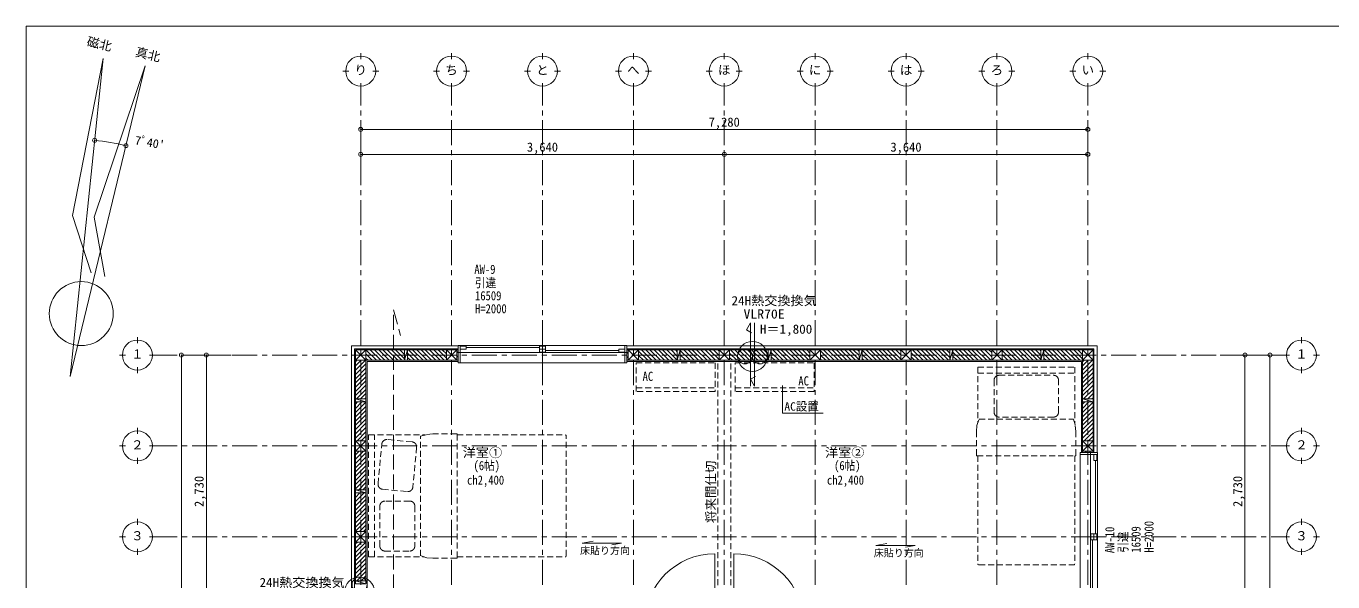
# Model space of a CAD drawing. Units: millimetres at full size, sheet at 1:50. Extents: x -16792 to 54909, y -26252 to 25759.
# Drawn here: x 13302 to 26384, y 1278 to 6842 of the extents above; entities that cross this region are included whole.
import ezdxf
from ezdxf.enums import TextEntityAlignment as Align

# ---------------------------------------------------------------- set-up
doc = ezdxf.new("R2010")
doc.units = ezdxf.units.MM
doc.header["$LTSCALE"] = 50
doc.header["$PDMODE"] = 32
doc.header["$PDSIZE"] = 40
for name, pattern in [('CHAIN1', [8, 5, -1, 1, -1]), ('DASHED1', [1.8, 1.2, -0.6]), ('DASHED3', [4, 3, -1])]:
    doc.linetypes.add(name, pattern=pattern)
for name, color, linetype, lineweight in [('3-1_通り芯・通り番号', 7, 'Continuous', 13), ('3-2_柱(黄)', 4, 'Continuous', 5), ('3-3_仕上線(黄)', 3, 'Continuous', 20), ('3-4_下地・間柱(水色)', 4, 'Continuous', 5), ('3-5_サッシ・室内建具', 7, 'Continuous', 13), ('3-6_住宅設備・造作', 4, 'Continuous', 5), ('3-7_家具点線', 4, 'DASHED1', 5), ('3-8_ハッチング', 1, 'Continuous', 9), ('3-9_建築設備', 5, 'Continuous', 13), ('3-A_文字', 7, 'Continuous', 13), ('3-F_寸法・方位', 7, 'Continuous', 13), ('F-F_図面枠（共通）', 7, 'Continuous', 13)]:
    doc.layers.add(name, color=color, linetype=linetype, lineweight=lineweight)
doc.styles.add('ＭＳ ゴシック', font='')
doc.styles.get('ＭＳ ゴシック').set_extended_font_data('MS Gothic')

msp = doc.modelspace()

# ---------------------------------------------------------------- linework, layer by layer
at = {"layer": '3-1_通り芯・通り番号'}
for p, q in [((16651.21, 6572.32), (16651.21, 6512.32)), ((17561.21, 6572.32), (17561.21, 6512.32)), ((18471.21, 6572.32), (18471.21, 6512.32)), ((19381.21, 6572.32), (19381.21, 6512.32)), ((20291.21, 6572.32), (20291.21, 6512.32)), ((21201.21, 6572.32), (21201.21, 6512.32)), ((22111.21, 6572.32), (22111.21, 6512.32)), ((23021.21, 6572.32), (23021.21, 6512.32)), ((23931.21, 6572.32), (23931.21, 6512.32)), ((16471.21, 6392.32), (16531.21, 6392.32)), ((16771.21, 6392.32), (16831.21, 6392.32)), ((17381.21, 6392.32), (17441.21, 6392.32)), ((17681.21, 6392.32), (17741.21, 6392.32)), ((18291.21, 6392.32), (18351.21, 6392.32)), ((18591.21, 6392.32), (18651.21, 6392.32)), ((19201.21, 6392.32), (19261.21, 6392.32)), ((19501.21, 6392.32), (19561.21, 6392.32)), ((20111.21, 6392.32), (20171.21, 6392.32)), ((20411.21, 6392.32), (20471.21, 6392.32)), ((21021.21, 6392.32), (21081.21, 6392.32)), ((21321.21, 6392.32), (21381.21, 6392.32)), ((21931.21, 6392.32), (21991.21, 6392.32)), ((22231.21, 6392.32), (22291.21, 6392.32)), ((22841.21, 6392.32), (22901.21, 6392.32)), ((23141.21, 6392.32), (23201.21, 6392.32)), ((23751.21, 6392.32), (23811.21, 6392.32)), ((24051.21, 6392.32), (24111.21, 6392.32)), ((16651.21, 6272.32), (16651.21, 6212.32)), ((17561.21, 6272.32), (17561.21, 6212.32)), ((18471.21, 6272.32), (18471.21, 6212.32)), ((19381.21, 6272.32), (19381.21, 6212.32)), ((20291.21, 6272.32), (20291.21, 6212.32)), ((21201.21, 6272.32), (21201.21, 6212.32)), ((22111.21, 6272.32), (22111.21, 6212.32)), ((23021.21, 6272.32), (23021.21, 6212.32)), ((23931.21, 6272.32), (23931.21, 6212.32)), ((14415.29, 3668.8), (14415.29, 3728.8)), ((26069.79, 3728.8), (26069.79, 3668.8)), ((14235.29, 3548.8), (14295.29, 3548.8)), ((14535.29, 3548.8), (14595.29, 3548.8)), ((25949.79, 3548.8), (25889.79, 3548.8)), ((26249.79, 3548.8), (26189.79, 3548.8)), ((14415.29, 3368.8), (14415.29, 3428.8)), ((26069.79, 3428.8), (26069.79, 3368.8)), ((14415.29, 2758.8), (14415.29, 2818.8)), ((26069.79, 2818.8), (26069.79, 2758.8)), ((14235.29, 2638.8), (14295.29, 2638.8)), ((14535.29, 2638.8), (14595.29, 2638.8)), ((25949.79, 2638.8), (25889.79, 2638.8)), ((26249.79, 2638.8), (26189.79, 2638.8)), ((14415.29, 2458.8), (14415.29, 2518.8)), ((26069.79, 2518.8), (26069.79, 2458.8)), ((14415.29, 1848.8), (14415.29, 1908.8)), ((26069.79, 1908.8), (26069.79, 1848.8)), ((14235.29, 1728.8), (14295.29, 1728.8)), ((14535.29, 1728.8), (14595.29, 1728.8)), ((25949.79, 1728.8), (25889.79, 1728.8)), ((26249.79, 1728.8), (26189.79, 1728.8)), ((14415.29, 1548.8), (14415.29, 1608.8)), ((26069.79, 1608.8), (26069.79, 1548.8))]:
    msp.add_line(p, q, dxfattribs=at)
at = {"layer": '3-1_通り芯・通り番号', "color": 1, "linetype": 'CHAIN1', "lineweight": 9}
for p, q in [((16651.21, -5551.2), (16651.21, 6242.32)), ((17561.21, -5551.2), (17561.21, 6242.32)), ((18471.21, -5551.2), (18471.21, 6242.32)), ((19381.21, -5551.2), (19381.21, 6242.32)), ((20291.21, -5551.2), (20291.21, 6242.32)), ((21201.21, -5551.2), (21201.21, 6242.32)), ((22111.21, -5551.2), (22111.21, 6242.32)), ((23021.21, -5551.2), (23021.21, 6242.32)), ((23931.21, -5551.2), (23931.21, 6242.32)), ((14565.29, 3548.8), (25889.79, 3548.8)), ((14565.29, 2638.8), (25889.79, 2638.8)), ((14565.29, 1728.8), (25889.79, 1728.8))]:
    msp.add_line(p, q, dxfattribs=at)
at = {"layer": '3-1_通り芯・通り番号'}
for centre in [(16651.21, 6392.32), (17561.21, 6392.32), (18471.21, 6392.32), (19381.21, 6392.32), (20291.21, 6392.32), (21201.21, 6392.32), (22111.21, 6392.32), (23021.21, 6392.32), (23931.21, 6392.32), (14415.29, 3548.8), (26069.79, 3548.8), (14415.29, 2638.8), (26069.79, 2638.8), (14415.29, 1728.8), (26069.79, 1728.8)]:
    msp.add_circle(centre, 150, dxfattribs=at)
at = {"layer": '3-2_柱(黄)'}
for p, q in [((16598.71, 3601.3), (16703.71, 3496.3)), ((16703.71, 3601.3), (16598.71, 3496.3)), ((17508.71, 3601.3), (17613.71, 3496.3)), ((17613.71, 3601.3), (17508.71, 3496.3)), ((19328.71, 3601.3), (19433.71, 3496.3)), ((19433.71, 3601.3), (19328.71, 3496.3)), ((20238.71, 3601.3), (20343.71, 3496.3)), ((20343.71, 3601.3), (20238.71, 3496.3)), ((21148.71, 3601.3), (21253.71, 3496.3)), ((21253.71, 3601.3), (21148.71, 3496.3)), ((22058.71, 3601.3), (22163.71, 3496.3)), ((22163.71, 3601.3), (22058.71, 3496.3)), ((22968.71, 3601.3), (23073.71, 3496.3)), ((23073.71, 3601.3), (22968.71, 3496.3)), ((23878.71, 3601.3), (23983.71, 3496.3)), ((23983.71, 3601.3), (23878.71, 3496.3)), ((16598.71, 2586.3), (16703.71, 2691.3)), ((16598.71, 2691.3), (16703.71, 2586.3)), ((23983.71, 2691.3), (23878.71, 2586.3)), ((23983.71, 2586.3), (23878.71, 2691.3)), ((16598.71, 1676.3), (16703.71, 1781.3)), ((16598.71, 1781.3), (16703.71, 1676.3))]:
    msp.add_line(p, q, dxfattribs=at)
at = {"layer": '3-2_柱(黄)', "color": 3, "lineweight": 20}
for points in [[(16598.71, 3601.3), (16598.71, 3496.3), (16703.71, 3496.3), (16703.71, 3601.3)], [(17508.71, 3601.3), (17508.71, 3496.3), (17613.71, 3496.3), (17613.71, 3601.3)], [(19328.71, 3601.3), (19328.71, 3496.3), (19433.71, 3496.3), (19433.71, 3601.3)], [(20238.71, 3601.3), (20238.71, 3496.3), (20343.71, 3496.3), (20343.71, 3601.3)], [(21148.71, 3601.3), (21148.71, 3496.3), (21253.71, 3496.3), (21253.71, 3601.3)], [(22058.71, 3601.3), (22058.71, 3496.3), (22163.71, 3496.3), (22163.71, 3601.3)], [(22968.71, 3601.3), (22968.71, 3496.3), (23073.71, 3496.3), (23073.71, 3601.3)], [(23878.71, 3601.3), (23878.71, 3496.3), (23983.71, 3496.3), (23983.71, 3601.3)], [(16598.71, 2586.3), (16703.71, 2586.3), (16703.71, 2691.3), (16598.71, 2691.3)], [(23983.71, 2691.3), (23878.71, 2691.3), (23878.71, 2586.3), (23983.71, 2586.3)], [(16598.71, 1676.3), (16703.71, 1676.3), (16703.71, 1781.3), (16598.71, 1781.3)]]:
    msp.add_lwpolyline(points, close=True, dxfattribs=at)
at = {"layer": '3-3_仕上線(黄)'}
for p, q in [((16558.71, 3641.3), (17561.21, 3641.3)), ((16558.71, 2638.8), (16558.71, 3641.3)), ((17561.21, 3641.3), (17626.21, 3641.3)), ((22111.21, 3641.3), (23021.21, 3641.3)), ((23021.21, 3641.3), (24023.71, 3641.3)), ((24023.71, 3641.3), (24023.71, 2638.8)), ((16716.21, 3483.8), (17561.21, 3483.8)), ((16716.21, 2638.8), (16716.21, 3483.8)), ((17561.21, 3483.8), (17626.21, 3483.8)), ((19316.21, 3483.8), (19381.21, 3483.8)), ((19381.21, 3483.8), (22111.21, 3483.8)), ((22111.21, 3483.8), (23021.21, 3483.8)), ((23021.21, 3483.8), (23866.21, 3483.8)), ((23866.21, 3483.8), (23866.21, 2638.8)), ((16558.71, 1728.8), (16558.71, 2638.8)), ((16716.21, 1728.8), (16716.21, 2638.8)), ((23866.21, 2638.8), (23866.21, 2573.8)), ((24023.71, 2638.8), (24023.71, 2573.8)), ((16558.71, 818.8), (16558.71, 1728.8)), ((16716.21, 883.8), (16716.21, 1728.8))]:
    msp.add_line(p, q, dxfattribs=at)
at = {"layer": '3-3_仕上線(黄)', "linetype": 'DASHED1'}
for p, q in [((20226.21, 883.8), (20226.21, 3483.8)), ((20356.21, 883.8), (20356.21, 3483.8))]:
    msp.add_line(p, q, dxfattribs=at)
at = {"layer": '3-3_仕上線(黄)'}
for points in [[(19316.21, 3641.3), (19381.21, 3641.3), (20291.21, 3641.3)], [(20291.21, 3641.3), (21201.21, 3641.3), (22111.21, 3641.3)]]:
    msp.add_lwpolyline(points, dxfattribs=at)
at = {"layer": '3-4_下地・間柱(水色)'}
for p, q in [((16589.71, 3610.3), (17561.21, 3610.3)), ((16589.71, 2638.8), (16589.71, 3610.3)), ((16703.71, 3601.3), (17091.21, 3601.3)), ((17091.21, 3496.3), (17121.21, 3601.3)), ((17121.21, 3601.3), (17508.71, 3601.3)), ((17561.21, 3610.3), (17626.21, 3610.3)), ((17613.71, 3601.3), (17626.21, 3601.3)), ((19316.21, 3610.3), (19381.21, 3610.3)), ((19316.21, 3601.3), (19328.71, 3601.3)), ((19381.21, 3610.3), (20291.21, 3610.3)), ((19433.71, 3601.3), (19821.21, 3601.3)), ((19821.21, 3496.3), (19851.21, 3601.3)), ((19851.21, 3601.3), (20238.71, 3601.3)), ((20291.21, 3610.3), (21201.21, 3610.3)), ((20343.71, 3601.3), (20731.21, 3601.3)), ((20731.21, 3496.3), (20761.21, 3601.3)), ((20761.21, 3601.3), (21148.71, 3601.3)), ((21201.21, 3610.3), (22111.21, 3610.3)), ((21253.71, 3601.3), (21641.21, 3601.3)), ((21641.21, 3496.3), (21671.21, 3601.3)), ((21671.21, 3601.3), (22058.71, 3601.3)), ((22111.21, 3610.3), (23021.21, 3610.3)), ((22163.71, 3601.3), (22551.21, 3601.3)), ((22551.21, 3496.3), (22581.21, 3601.3)), ((22581.21, 3601.3), (22968.71, 3601.3)), ((23021.21, 3610.3), (23992.71, 3610.3)), ((23073.71, 3601.3), (23461.21, 3601.3)), ((23461.21, 3496.3), (23491.21, 3601.3)), ((23491.21, 3601.3), (23878.71, 3601.3)), ((23992.71, 3610.3), (23992.71, 2638.8)), ((16598.71, 3496.3), (16598.71, 3108.8)), ((16703.71, 3496.3), (17091.21, 3496.3)), ((16703.71, 3496.3), (16703.71, 3108.8)), ((17121.21, 3496.3), (17508.71, 3496.3)), ((17613.71, 3496.3), (17626.21, 3496.3)), ((19316.21, 3496.3), (19328.71, 3496.3)), ((19433.71, 3496.3), (19821.21, 3496.3)), ((19851.21, 3496.3), (20238.71, 3496.3)), ((20343.71, 3496.3), (20731.21, 3496.3)), ((20761.21, 3496.3), (21148.71, 3496.3)), ((21253.71, 3496.3), (21641.21, 3496.3)), ((21671.21, 3496.3), (22058.71, 3496.3)), ((22163.71, 3496.3), (22551.21, 3496.3)), ((22581.21, 3496.3), (22968.71, 3496.3)), ((23073.71, 3496.3), (23461.21, 3496.3)), ((23491.21, 3496.3), (23878.71, 3496.3)), ((23878.71, 3496.3), (23878.71, 3108.8)), ((23983.71, 3496.3), (23983.71, 3108.8)), ((16703.71, 3078.8), (16598.71, 3108.8)), ((16598.71, 3078.8), (16598.71, 2691.3)), ((16703.71, 3078.8), (16703.71, 2691.3)), ((23878.71, 3108.8), (23983.71, 3078.8)), ((23878.71, 3078.8), (23878.71, 2691.3)), ((23983.71, 3078.8), (23983.71, 2691.3)), ((16589.71, 1728.8), (16589.71, 2638.8)), ((23992.71, 2638.8), (23992.71, 2573.8)), ((16598.71, 2586.3), (16598.71, 2198.8)), ((16703.71, 2586.3), (16703.71, 2198.8)), ((23878.71, 2586.3), (23878.71, 2573.8)), ((23983.71, 2586.3), (23983.71, 2573.8)), ((16703.71, 2168.8), (16598.71, 2198.8)), ((16598.71, 2168.8), (16598.71, 1781.3)), ((16703.71, 2168.8), (16703.71, 1781.3)), ((16589.71, 818.8), (16589.71, 1728.8)), ((16598.71, 1676.3), (16598.71, 1288.8)), ((16703.71, 1676.3), (16703.71, 1288.8)), ((16703.71, 1258.8), (16598.71, 1288.8))]:
    msp.add_line(p, q, dxfattribs=at)
for points in [[(17091.21, 3601.3), (17091.21, 3496.3), (17121.21, 3496.3), (17121.21, 3601.3)], [(19821.21, 3601.3), (19821.21, 3496.3), (19851.21, 3496.3), (19851.21, 3601.3)], [(20731.21, 3601.3), (20731.21, 3496.3), (20761.21, 3496.3), (20761.21, 3601.3)], [(21641.21, 3601.3), (21641.21, 3496.3), (21671.21, 3496.3), (21671.21, 3601.3)], [(22551.21, 3601.3), (22551.21, 3496.3), (22581.21, 3496.3), (22581.21, 3601.3)], [(23461.21, 3601.3), (23461.21, 3496.3), (23491.21, 3496.3), (23491.21, 3601.3)], [(16598.71, 3078.8), (16703.71, 3078.8), (16703.71, 3108.8), (16598.71, 3108.8)], [(23983.71, 3108.8), (23878.71, 3108.8), (23878.71, 3078.8), (23983.71, 3078.8)], [(16598.71, 2168.8), (16703.71, 2168.8), (16703.71, 2198.8), (16598.71, 2198.8)], [(16598.71, 1258.8), (16703.71, 1258.8), (16703.71, 1288.8), (16598.71, 1288.8)]]:
    msp.add_lwpolyline(points, close=True, dxfattribs=at)
at = {"layer": '3-5_サッシ・室内建具'}
for p, q in [((18471.21, 3719.3), (18471.21, 3499.3)), ((17646.21, 3644.3), (17626.21, 3644.3)), ((17626.21, 3641.3), (17626.21, 3632.3)), ((17646.21, 3574.3), (17626.21, 3574.3)), ((17646.21, 3644.3), (19296.21, 3644.3)), ((17646.21, 3471.8), (17646.21, 3644.3)), ((17646.21, 3609.3), (17706.21, 3609.3)), ((17646.21, 3574.3), (17646.21, 3483.8)), ((17646.21, 3574.3), (19296.21, 3574.3)), ((17706.21, 3624.3), (18441.21, 3624.3)), ((18501.21, 3639.3), (18441.21, 3639.3)), ((18441.21, 3639.3), (18441.21, 3579.3)), ((18441.21, 3609.3), (18501.21, 3609.3)), ((18441.21, 3579.3), (18501.21, 3579.3)), ((18501.21, 3579.3), (18501.21, 3639.3)), ((18501.21, 3594.3), (19236.21, 3594.3)), ((19296.21, 3609.3), (19236.21, 3609.3)), ((19236.21, 3609.3), (19236.21, 3579.3)), ((19236.21, 3579.3), (19296.21, 3579.3)), ((19296.21, 3644.3), (19296.21, 3471.8)), ((19296.21, 3644.3), (19316.21, 3644.3)), ((19316.21, 3574.3), (19296.21, 3574.3)), ((19296.21, 3574.3), (19296.21, 3483.8)), ((19316.21, 3574.3), (19296.21, 3574.3)), ((19316.21, 3471.8), (19316.21, 3644.3)), ((19316.21, 3641.3), (19316.21, 3574.3)), ((19316.21, 3641.3), (19316.21, 3632.3)), ((17626.21, 3471.8), (19316.21, 3471.8)), ((19296.21, 3471.8), (19316.21, 3471.8)), ((23854.21, 2573.8), (23854.21, 883.8)), ((23854.21, 2553.8), (24026.71, 2553.8)), ((23956.71, 2553.8), (23866.21, 2553.8)), ((23956.71, 2553.8), (23956.71, 2573.8)), ((23956.71, 2553.8), (23956.71, 903.8)), ((23991.71, 2553.8), (23991.71, 2493.8)), ((24006.71, 2493.8), (24006.71, 1758.8)), ((24023.71, 2573.8), (24014.71, 2573.8)), ((24026.71, 2553.8), (24026.71, 2573.8)), ((24026.71, 2553.8), (24026.71, 903.8)), ((24101.71, 1728.8), (23881.71, 1728.8)), ((24021.71, 1758.8), (23961.71, 1758.8)), ((23961.71, 1758.8), (23961.71, 1698.8)), ((23991.71, 1758.8), (23991.71, 1698.8)), ((24021.71, 1698.8), (24021.71, 1758.8)), ((23961.71, 1698.8), (24021.71, 1698.8)), ((23976.71, 1698.8), (23976.71, 963.8)), ((20196.21, 859.3), (20196.21, 1559.3)), ((20386.21, 859.3), (20386.21, 1559.3))]:
    msp.add_line(p, q, dxfattribs=at)
for points in [[(17626.21, 3644.3), (17626.21, 3471.8), (17646.21, 3471.8)], [(17626.21, 3641.3), (17626.21, 3574.3), (17646.21, 3574.3)], [(17706.21, 3609.3), (17706.21, 3639.3), (17646.21, 3639.3)], [(24026.71, 2573.8), (23854.21, 2573.8), (23854.21, 2553.8)], [(24023.71, 2573.8), (23956.71, 2573.8), (23956.71, 2553.8)], [(23991.71, 2493.8), (24021.71, 2493.8), (24021.71, 2553.8)]]:
    msp.add_lwpolyline(points, dxfattribs=at)
for centre, start, end in [((20196.21, 859.3), 90, 180), ((20386.21, 859.3), 0, 90)]:
    msp.add_arc(centre, 700, start, end, dxfattribs=at)
at = {"layer": '3-6_住宅設備・造作', "linetype": 'DASHED1'}
for p, q in [((19409.28, 3219.3), (20199.28, 3219.3)), ((20401.8, 3219.3), (21191.8, 3219.3))]:
    msp.add_line(p, q, dxfattribs=at)
for points in [[(19409.28, 3471.3), (20199.28, 3471.3), (20199.28, 3184.3), (19409.28, 3184.3)], [(20401.8, 3471.3), (21191.8, 3471.3), (21191.8, 3184.3), (20401.8, 3184.3)]]:
    msp.add_lwpolyline(points, close=True, dxfattribs=at)
at = {"layer": '3-6_住宅設備・造作'}
msp.add_lwpolyline([(20874.22, 3243.55), (20874.22, 2966.55), (21282.59, 2966.55)], dxfattribs=at)
at = {"layer": '3-7_家具点線'}
for p, q in [((22830.29, 3428.38), (23800.42, 3428.38)), ((22830.29, 3428.38), (22830.29, 2870.97)), ((23800.42, 3428.38), (23800.42, 2859.69)), ((22830.29, 3368.07), (23800.42, 3368.07)), ((22992.62, 3296.09), (22992.62, 2977.72)), ((23042.62, 3346.09), (23588.09, 3346.09)), ((23638.09, 2977.72), (23638.09, 3296.09)), ((22821.5, 2843.08), (22841.81, 2907.53)), ((22841.81, 2907.53), (23788.1, 2907.53)), ((23588.09, 2927.72), (23042.62, 2927.72)), ((23417.4, 2909.13), (23417.4, 2909.14)), ((16728.71, 1528.55), (16728.71, 2748.67)), ((16728.71, 2748.67), (17297.4, 2748.67)), ((16789.02, 1528.55), (16789.02, 2748.67)), ((17611.19, 2759.9), (17373.45, 2759.9)), ((17617.71, 2752.62), (17616.93, 2756.02)), ((17617.71, 1522.49), (17617.71, 2752.62)), ((17617.71, 2748.67), (18697.38, 2748.67)), ((18703.67, 2747.39), (18697.38, 2748.67)), ((18707.45, 2743.56), (18703.67, 2747.39)), ((22816.94, 2783.64), (22821.5, 2843.08)), ((22816.94, 2545.9), (22816.94, 2783.64)), ((23811.65, 2545.9), (23811.65, 2783.64)), ((16824.99, 2259.53), (16862.8, 2657.74)), ((17166.19, 2679.16), (16917.3, 2702.79)), ((17211.23, 2624.65), (17173.42, 2226.44)), ((17249.56, 1540.06), (17249.56, 2736.36)), ((18708.71, 2737.16), (18707.45, 2743.56)), ((18708.71, 1540.06), (18708.71, 2737.16)), ((22817.99, 2542.59), (22816.94, 2545.9)), ((22817.99, 2542.59), (22820.83, 2540.16)), ((22824.23, 2539.38), (22820.83, 2540.16)), ((22824.23, 2539.38), (23804.37, 2539.38)), ((22830.29, 2539.38), (22830.29, 1459.71)), ((23800.42, 2539.38), (23800.42, 1459.71)), ((23804.37, 2539.38), (23807.76, 2540.16)), ((17247.96, 2365.65), (17247.95, 2365.65)), ((16870.04, 2205.03), (17118.92, 2181.39)), ((16843.11, 1636.48), (16843.11, 2036.48)), ((17143.11, 2086.48), (16893.11, 2086.48)), ((17193.11, 2036.48), (17193.11, 1636.48)), ((16893.11, 1586.48), (17143.11, 1586.48)), ((16728.71, 1528.55), (17286.12, 1528.55)), ((17314.02, 1519.76), (17249.56, 1540.06)), ((17373.45, 1515.2), (17314.02, 1519.76)), ((17611.19, 1515.2), (17373.45, 1515.2)), ((17614.51, 1516.24), (17611.19, 1515.2)), ((17614.51, 1516.24), (17616.93, 1519.09)), ((17617.71, 1522.49), (17616.93, 1519.09)), ((17617.71, 1528.55), (18697.38, 1528.55)), ((18697.38, 1528.55), (18703.67, 1529.83)), ((22830.29, 1459.71), (22831.57, 1453.42)), ((22841.8, 1448.38), (23788.91, 1448.38)), ((23788.91, 1448.38), (23795.31, 1449.64)), ((23795.31, 1449.64), (23799.14, 1453.42)), ((23799.14, 1453.42), (23800.42, 1459.71))]:
    msp.add_line(p, q, dxfattribs=at)
for points in [[(22997.75, 3318.15), (22997.14, 3316.86), (22996.56, 3315.56), (22996.03, 3314.23), (22995.53, 3312.89), (22995.07, 3311.54), (22994.64, 3310.18), (22994.26, 3308.8), (22993.92, 3307.42), (22993.62, 3306.02), (22993.35, 3304.62), (22993.13, 3303.21), (22992.95, 3301.79), (22992.8, 3300.37), (22992.7, 3298.95), (22992.64, 3297.52), (22992.62, 3296.09)], [(23042.62, 3346.09), (23041.19, 3346.07), (23039.76, 3346.01), (23038.34, 3345.91), (23036.92, 3345.77), (23035.5, 3345.58), (23034.09, 3345.36), (23032.69, 3345.1), (23031.29, 3344.79), (23029.91, 3344.45), (23028.53, 3344.07), (23027.17, 3343.64), (23025.82, 3343.18), (23024.48, 3342.69), (23023.16, 3342.15), (23021.85, 3341.57), (23020.56, 3340.96), (23019.29, 3340.31), (23018.03, 3339.63), (23016.8, 3338.91), (23015.59, 3338.15), (23014.4, 3337.37), (23013.23, 3336.54), (23012.09, 3335.69), (23010.97, 3334.8), (23009.88, 3333.88), (23008.81, 3332.93), (23007.77, 3331.95), (23006.76, 3330.94), (23005.78, 3329.9), (23004.83, 3328.84), (23003.91, 3327.74), (23003.02, 3326.62), (23002.17, 3325.48), (23001.35, 3324.31), (23000.56, 3323.12), (22999.8, 3321.91), (22999.08, 3320.68), (22998.4, 3319.43), (22997.75, 3318.15)], [(23610.15, 3340.96), (23608.86, 3341.57), (23607.56, 3342.15), (23606.23, 3342.69), (23604.89, 3343.18), (23603.54, 3343.64), (23602.18, 3344.07), (23600.8, 3344.45), (23599.42, 3344.79), (23598.02, 3345.1), (23596.62, 3345.36), (23595.21, 3345.58), (23593.79, 3345.77), (23592.37, 3345.91), (23590.95, 3346.01), (23589.52, 3346.07), (23588.09, 3346.09)], [(23638.09, 3296.09), (23638.07, 3297.52), (23638.01, 3298.95), (23637.91, 3300.37), (23637.77, 3301.79), (23637.58, 3303.21), (23637.36, 3304.62), (23637.1, 3306.02), (23636.79, 3307.42), (23636.45, 3308.8), (23636.07, 3310.18), (23635.65, 3311.54), (23635.18, 3312.89), (23634.69, 3314.23), (23634.15, 3315.56), (23633.57, 3316.86), (23632.96, 3318.15), (23632.31, 3319.43), (23631.63, 3320.68), (23630.91, 3321.91), (23630.15, 3323.12), (23629.37, 3324.31), (23628.54, 3325.48), (23627.69, 3326.62), (23626.8, 3327.74), (23625.88, 3328.84), (23624.93, 3329.9), (23623.95, 3330.94), (23622.94, 3331.95), (23621.9, 3332.93), (23620.84, 3333.88), (23619.74, 3334.8), (23618.62, 3335.69), (23617.48, 3336.54), (23616.31, 3337.37), (23615.12, 3338.15), (23613.91, 3338.91), (23612.68, 3339.63), (23611.43, 3340.31), (23610.15, 3340.96)], [(22992.62, 2977.72), (22992.64, 2976.29), (22992.7, 2974.86), (22992.8, 2973.44), (22992.95, 2972.02), (22993.13, 2970.6), (22993.35, 2969.19), (22993.62, 2967.79), (22993.92, 2966.39), (22994.26, 2965.01), (22994.64, 2963.63), (22995.07, 2962.27), (22995.53, 2960.92), (22996.03, 2959.58), (22996.56, 2958.26), (22997.14, 2956.95), (22997.75, 2955.66), (22998.4, 2954.39), (22999.08, 2953.13), (22999.8, 2951.9), (23000.56, 2950.69), (23001.35, 2949.5), (23002.17, 2948.33), (23003.02, 2947.19), (23003.91, 2946.07), (23004.83, 2944.98), (23005.78, 2943.91), (23006.76, 2942.87), (23007.77, 2941.86), (23008.81, 2940.88), (23009.88, 2939.93), (23010.97, 2939.01), (23012.09, 2938.12), (23013.23, 2937.27), (23014.4, 2936.45), (23015.59, 2935.66), (23016.8, 2934.9), (23018.03, 2934.18), (23019.29, 2933.5), (23020.56, 2932.85)], [(23020.56, 2932.85), (23021.85, 2932.24), (23023.16, 2931.66), (23024.48, 2931.13), (23025.82, 2930.63), (23027.17, 2930.17), (23028.53, 2929.74), (23029.91, 2929.36), (23031.29, 2929.02), (23032.69, 2928.72), (23034.09, 2928.45), (23035.5, 2928.23), (23036.92, 2928.05), (23038.34, 2927.9), (23039.76, 2927.8), (23041.19, 2927.74), (23042.62, 2927.72)], [(23588.09, 2927.72), (23589.52, 2927.74), (23590.95, 2927.8), (23592.37, 2927.9), (23593.79, 2928.05), (23595.21, 2928.23), (23596.62, 2928.45), (23598.02, 2928.72), (23599.42, 2929.02), (23600.8, 2929.36), (23602.18, 2929.74), (23603.54, 2930.17), (23604.89, 2930.63), (23606.23, 2931.13), (23607.56, 2931.66), (23608.86, 2932.24), (23610.15, 2932.85), (23611.43, 2933.5), (23612.68, 2934.18), (23613.91, 2934.9), (23615.12, 2935.66), (23616.31, 2936.45), (23617.48, 2937.27), (23618.62, 2938.12), (23619.74, 2939.01), (23620.84, 2939.93), (23621.9, 2940.88), (23622.94, 2941.86), (23623.95, 2942.87), (23624.93, 2943.91), (23625.88, 2944.98), (23626.8, 2946.07), (23627.69, 2947.19), (23628.54, 2948.33), (23629.37, 2949.5), (23630.15, 2950.69), (23630.91, 2951.9), (23631.63, 2953.13), (23632.31, 2954.39), (23632.96, 2955.66)], [(23632.96, 2955.66), (23633.57, 2956.95), (23634.15, 2958.26), (23634.69, 2959.58), (23635.18, 2960.92), (23635.65, 2962.27), (23636.07, 2963.63), (23636.45, 2965.01), (23636.79, 2966.39), (23637.1, 2967.79), (23637.36, 2969.19), (23637.58, 2970.6), (23637.77, 2972.02), (23637.91, 2973.44), (23638.01, 2974.86), (23638.07, 2976.29), (23638.09, 2977.72)], [(23788.1, 2907.53), (23804.7, 2843.08), (23811.65, 2783.64)], [(17249.56, 2736.36), (17314.02, 2752.95), (17373.45, 2759.9)], [(17611.19, 2759.9), (17614.51, 2758.86), (17616.93, 2756.02)], [(16870, 2679.22), (16869.26, 2677.99), (16868.57, 2676.74), (16867.91, 2675.48), (16867.29, 2674.19), (16866.7, 2672.89), (16866.15, 2671.57), (16865.64, 2670.24), (16865.17, 2668.89), (16864.73, 2667.53), (16864.34, 2666.16), (16863.98, 2664.78), (16863.67, 2663.38), (16863.39, 2661.98), (16863.15, 2660.57), (16862.96, 2659.16), (16862.8, 2657.74)], [(16917.31, 2702.79), (16915.88, 2702.9), (16914.46, 2702.98), (16913.03, 2703.01), (16911.6, 2703), (16910.17, 2702.96), (16908.75, 2702.87), (16907.33, 2702.74), (16905.91, 2702.57), (16904.5, 2702.36), (16903.09, 2702.1), (16901.69, 2701.81), (16900.3, 2701.48), (16898.92, 2701.11), (16897.56, 2700.7), (16896.2, 2700.25), (16894.86, 2699.77), (16893.53, 2699.24), (16892.22, 2698.68), (16890.92, 2698.08), (16889.64, 2697.44), (16888.38, 2696.77), (16887.14, 2696.06), (16885.93, 2695.32), (16884.73, 2694.54), (16883.55, 2693.73), (16882.4, 2692.88), (16881.28, 2692), (16880.18, 2691.09), (16879.1, 2690.15), (16878.06, 2689.18), (16877.04, 2688.18), (16876.05, 2687.15), (16875.09, 2686.09), (16874.16, 2685.01), (16873.26, 2683.9), (16872.39, 2682.77), (16871.56, 2681.61), (16870.76, 2680.42), (16870, 2679.22)], [(17187.66, 2671.96), (17186.44, 2672.69), (17185.19, 2673.39), (17183.92, 2674.05), (17182.64, 2674.67), (17181.34, 2675.26), (17180.02, 2675.81), (17178.68, 2676.32), (17177.34, 2676.79), (17175.98, 2677.23), (17174.6, 2677.62), (17173.22, 2677.98), (17171.83, 2678.29), (17170.43, 2678.57), (17169.02, 2678.8), (17167.6, 2679), (17166.19, 2679.16)], [(17211.23, 2624.65), (17211.35, 2626.08), (17211.42, 2627.5), (17211.46, 2628.93), (17211.45, 2630.36), (17211.4, 2631.79), (17211.31, 2633.21), (17211.18, 2634.63), (17211.01, 2636.05), (17210.8, 2637.46), (17210.55, 2638.87), (17210.26, 2640.27), (17209.93, 2641.66), (17209.56, 2643.03), (17209.15, 2644.4), (17208.7, 2645.76), (17208.21, 2647.1), (17207.69, 2648.43), (17207.13, 2649.74), (17206.53, 2651.04), (17205.89, 2652.31), (17205.22, 2653.57), (17204.51, 2654.81), (17203.76, 2656.03), (17202.98, 2657.23), (17202.17, 2658.4), (17201.33, 2659.55), (17200.45, 2660.68), (17199.54, 2661.78), (17198.6, 2662.86), (17197.63, 2663.9), (17196.63, 2664.92), (17195.6, 2665.91), (17194.54, 2666.87), (17193.46, 2667.8), (17192.35, 2668.7), (17191.21, 2669.56), (17190.05, 2670.4), (17188.87, 2671.2), (17187.66, 2671.96)], [(23811.65, 2545.9), (23810.6, 2542.59), (23807.76, 2540.16)], [(16824.99, 2259.53), (16824.87, 2258.11), (16824.8, 2256.68), (16824.77, 2255.25), (16824.77, 2253.83), (16824.82, 2252.4), (16824.91, 2250.97), (16825.04, 2249.55), (16825.21, 2248.13), (16825.42, 2246.72), (16825.67, 2245.32), (16825.96, 2243.92), (16826.3, 2242.53), (16826.67, 2241.15), (16827.08, 2239.78), (16827.52, 2238.43), (16828.01, 2237.08), (16828.54, 2235.76), (16829.1, 2234.44), (16829.7, 2233.15), (16830.34, 2231.87), (16831.01, 2230.61), (16831.72, 2229.37), (16832.46, 2228.15), (16833.24, 2226.95), (16834.05, 2225.78), (16834.9, 2224.63), (16835.77, 2223.5), (16836.68, 2222.4), (16837.63, 2221.33), (16838.6, 2220.28), (16839.6, 2219.26), (16840.63, 2218.27), (16841.68, 2217.31), (16842.77, 2216.38), (16843.88, 2215.49), (16845.01, 2214.62), (16846.17, 2213.79), (16847.36, 2212.99), (16848.56, 2212.22)], [(17166.23, 2204.97), (17166.96, 2206.19), (17167.66, 2207.44), (17168.32, 2208.71), (17168.94, 2209.99), (17169.53, 2211.29), (17170.07, 2212.61), (17170.58, 2213.95), (17171.06, 2215.29), (17171.49, 2216.65), (17171.89, 2218.03), (17172.24, 2219.41), (17172.56, 2220.8), (17172.83, 2222.2), (17173.07, 2223.61), (17173.27, 2225.03), (17173.42, 2226.45)], [(16848.56, 2212.22), (16849.79, 2211.49), (16851.03, 2210.79), (16852.3, 2210.13), (16853.59, 2209.51), (16854.89, 2208.93), (16856.21, 2208.38), (16857.54, 2207.87), (16858.89, 2207.39), (16860.25, 2206.96), (16861.62, 2206.56), (16863, 2206.21), (16864.4, 2205.89), (16865.8, 2205.62), (16867.2, 2205.38), (16868.62, 2205.18), (16870.04, 2205.03)], [(17118.92, 2181.4), (17120.34, 2181.28), (17121.77, 2181.21), (17123.2, 2181.17), (17124.62, 2181.18), (17126.05, 2181.23), (17127.48, 2181.32), (17128.9, 2181.45), (17130.32, 2181.62), (17131.73, 2181.83), (17133.13, 2182.08), (17134.53, 2182.37), (17135.92, 2182.7), (17137.3, 2183.07), (17138.67, 2183.48), (17140.02, 2183.93), (17141.37, 2184.42), (17142.69, 2184.94), (17144.01, 2185.51), (17145.3, 2186.11), (17146.58, 2186.74), (17147.84, 2187.42), (17149.08, 2188.12), (17150.3, 2188.87), (17151.5, 2189.65), (17152.67, 2190.46), (17153.82, 2191.3), (17154.95, 2192.18), (17156.05, 2193.09), (17157.12, 2194.03), (17158.17, 2195), (17159.19, 2196), (17160.18, 2197.03), (17161.14, 2198.09), (17162.07, 2199.17), (17162.96, 2200.28), (17163.83, 2201.42), (17164.66, 2202.58), (17165.46, 2203.76), (17166.23, 2204.97)], [(16848.24, 2058.54), (16847.63, 2057.25), (16847.06, 2055.94), (16846.52, 2054.62), (16846.02, 2053.28), (16845.56, 2051.93), (16845.14, 2050.56), (16844.75, 2049.19), (16844.41, 2047.8), (16844.11, 2046.4), (16843.84, 2045), (16843.62, 2043.59), (16843.44, 2042.18), (16843.3, 2040.75), (16843.19, 2039.33), (16843.13, 2037.9), (16843.11, 2036.48)], [(16893.11, 2086.48), (16891.68, 2086.46), (16890.26, 2086.39), (16888.83, 2086.29), (16887.41, 2086.15), (16886, 2085.97), (16884.59, 2085.74), (16883.18, 2085.48), (16881.79, 2085.18), (16880.4, 2084.83), (16879.03, 2084.45), (16877.66, 2084.03), (16876.31, 2083.57), (16874.97, 2083.07), (16873.65, 2082.53), (16872.34, 2081.96), (16871.05, 2081.35), (16869.78, 2080.7), (16868.53, 2080.01), (16867.29, 2079.29), (16866.08, 2078.54), (16864.89, 2077.75), (16863.72, 2076.93), (16862.58, 2076.07), (16861.46, 2075.18), (16860.37, 2074.26), (16859.3, 2073.31), (16858.26, 2072.33), (16857.26, 2071.32), (16856.27, 2070.28), (16855.32, 2069.22), (16854.4, 2068.13), (16853.52, 2067.01), (16852.66, 2065.86), (16851.84, 2064.7), (16851.05, 2063.51), (16850.29, 2062.3), (16849.57, 2061.06), (16848.89, 2059.81), (16848.24, 2058.54)], [(17165.17, 2081.35), (17163.88, 2081.96), (17162.58, 2082.53), (17161.25, 2083.07), (17159.91, 2083.57), (17158.56, 2084.03), (17157.2, 2084.45), (17155.82, 2084.83), (17154.44, 2085.18), (17153.04, 2085.48), (17151.64, 2085.74), (17150.23, 2085.97), (17148.81, 2086.15), (17147.39, 2086.29), (17145.97, 2086.39), (17144.54, 2086.46), (17143.11, 2086.48)], [(17193.11, 2036.48), (17193.09, 2037.9), (17193.03, 2039.33), (17192.93, 2040.75), (17192.79, 2042.18), (17192.6, 2043.59), (17192.38, 2045), (17192.12, 2046.4), (17191.81, 2047.8), (17191.47, 2049.19), (17191.09, 2050.56), (17190.66, 2051.93), (17190.2, 2053.28), (17189.7, 2054.62), (17189.17, 2055.94), (17188.59, 2057.25), (17187.98, 2058.54), (17187.33, 2059.81), (17186.65, 2061.06), (17185.93, 2062.3), (17185.17, 2063.51), (17184.39, 2064.7), (17183.56, 2065.86), (17182.71, 2067.01), (17181.82, 2068.13), (17180.9, 2069.22), (17179.95, 2070.28), (17178.97, 2071.32), (17177.96, 2072.33), (17176.92, 2073.31), (17175.85, 2074.26), (17174.76, 2075.18), (17173.64, 2076.07), (17172.5, 2076.93), (17171.33, 2077.75), (17170.14, 2078.54), (17168.93, 2079.29), (17167.7, 2080.01), (17166.45, 2080.7), (17165.17, 2081.35)], [(16843.11, 1636.48), (16843.13, 1635.05), (16843.19, 1633.62), (16843.3, 1632.2), (16843.44, 1630.78), (16843.62, 1629.36), (16843.84, 1627.95), (16844.11, 1626.55), (16844.41, 1625.15), (16844.75, 1623.76), (16845.14, 1622.39), (16845.56, 1621.02), (16846.02, 1619.67), (16846.52, 1618.34), (16847.06, 1617.01), (16847.63, 1615.7), (16848.24, 1614.41), (16848.89, 1613.14), (16849.57, 1611.89), (16850.29, 1610.66), (16851.05, 1609.44), (16851.84, 1608.25), (16852.66, 1607.09), (16853.52, 1605.94), (16854.4, 1604.82), (16855.32, 1603.73), (16856.27, 1602.67), (16857.26, 1601.63), (16858.26, 1600.62), (16859.3, 1599.64), (16860.37, 1598.69), (16861.46, 1597.77), (16862.58, 1596.88), (16863.72, 1596.02), (16864.89, 1595.2), (16866.08, 1594.41), (16867.29, 1593.66), (16868.53, 1592.94), (16869.78, 1592.25), (16871.05, 1591.61)], [(16871.05, 1591.61), (16872.34, 1590.99), (16873.65, 1590.42), (16874.97, 1589.88), (16876.31, 1589.38), (16877.66, 1588.92), (16879.03, 1588.5), (16880.4, 1588.12), (16881.79, 1587.77), (16883.18, 1587.47), (16884.59, 1587.21), (16886, 1586.98), (16887.41, 1586.8), (16888.83, 1586.66), (16890.26, 1586.56), (16891.68, 1586.5), (16893.11, 1586.48)], [(17143.11, 1586.48), (17144.54, 1586.5), (17145.97, 1586.56), (17147.39, 1586.66), (17148.81, 1586.8), (17150.23, 1586.98), (17151.64, 1587.21), (17153.04, 1587.47), (17154.44, 1587.77), (17155.82, 1588.12), (17157.2, 1588.5), (17158.56, 1588.92), (17159.91, 1589.38), (17161.25, 1589.88), (17162.58, 1590.42), (17163.88, 1590.99), (17165.17, 1591.61), (17166.45, 1592.25), (17167.7, 1592.94), (17168.93, 1593.66), (17170.14, 1594.41), (17171.33, 1595.2), (17172.5, 1596.02), (17173.64, 1596.88), (17174.76, 1597.77), (17175.85, 1598.69), (17176.92, 1599.64), (17177.96, 1600.62), (17178.97, 1601.63), (17179.95, 1602.67), (17180.9, 1603.73), (17181.82, 1604.82), (17182.71, 1605.94), (17183.56, 1607.09), (17184.39, 1608.25), (17185.17, 1609.44), (17185.93, 1610.66), (17186.65, 1611.89), (17187.33, 1613.14), (17187.98, 1614.41)], [(17187.98, 1614.41), (17188.59, 1615.7), (17189.17, 1617.01), (17189.7, 1618.34), (17190.2, 1619.67), (17190.66, 1621.02), (17191.09, 1622.39), (17191.47, 1623.76), (17191.81, 1625.15), (17192.12, 1626.55), (17192.38, 1627.95), (17192.6, 1629.36), (17192.79, 1630.78), (17192.93, 1632.2), (17193.03, 1633.62), (17193.09, 1635.05), (17193.11, 1636.48)], [(18703.67, 1529.83), (18707.45, 1533.67), (18708.71, 1540.06)], [(22831.57, 1453.42), (22835.41, 1449.64), (22841.8, 1448.38)]]:
    msp.add_lwpolyline(points, dxfattribs=at)
at = {"layer": '3-8_ハッチング'}
for p, q in [((16703.71, 3559.48), (16766.89, 3496.3)), ((16704.31, 3601.3), (16809.31, 3496.3)), ((16746.74, 3601.3), (16851.74, 3496.3)), ((16789.17, 3601.3), (16894.17, 3496.3)), ((16831.59, 3601.3), (16936.59, 3496.3)), ((16874.02, 3601.3), (16979.02, 3496.3)), ((16916.44, 3601.3), (17021.44, 3496.3)), ((16958.87, 3601.3), (17063.87, 3496.3)), ((17001.3, 3601.3), (17091.21, 3511.39)), ((17043.72, 3601.3), (17091.21, 3553.82)), ((17086.15, 3601.3), (17091.21, 3596.24)), ((17121.21, 3566.24), (17191.15, 3496.3)), ((17128.58, 3601.3), (17233.58, 3496.3)), ((17171, 3601.3), (17276, 3496.3)), ((17213.43, 3601.3), (17318.43, 3496.3)), ((17255.86, 3601.3), (17360.86, 3496.3)), ((17298.28, 3601.3), (17403.28, 3496.3)), ((17340.71, 3601.3), (17445.71, 3496.3)), ((17383.14, 3601.3), (17488.14, 3496.3)), ((17425.56, 3601.3), (17508.71, 3518.15)), ((17467.99, 3601.3), (17508.71, 3560.58)), ((17613.71, 3582.86), (17626.21, 3570.36)), ((17613.71, 3540.43), (17626.21, 3527.93)), ((19316.21, 3577.42), (19328.71, 3564.92)), ((19316.21, 3534.99), (19328.71, 3522.49)), ((19433.71, 3587.19), (19524.6, 3496.3)), ((19433.71, 3544.77), (19482.18, 3496.3)), ((19462.03, 3601.3), (19567.03, 3496.3)), ((19504.46, 3601.3), (19609.46, 3496.3)), ((19546.88, 3601.3), (19651.88, 3496.3)), ((19589.31, 3601.3), (19694.31, 3496.3)), ((19631.73, 3601.3), (19736.73, 3496.3)), ((19674.16, 3601.3), (19779.16, 3496.3)), ((19716.59, 3601.3), (19821.21, 3496.68)), ((19759.01, 3601.3), (19821.21, 3539.11)), ((19801.44, 3601.3), (19821.21, 3581.53)), ((19851.21, 3593.96), (19948.87, 3496.3)), ((19851.21, 3551.53), (19906.44, 3496.3)), ((19886.29, 3601.3), (19991.29, 3496.3)), ((19928.72, 3601.3), (20033.72, 3496.3)), ((19971.15, 3601.3), (20076.15, 3496.3)), ((20013.57, 3601.3), (20118.57, 3496.3)), ((20056, 3601.3), (20161, 3496.3)), ((20098.42, 3601.3), (20203.42, 3496.3)), ((20140.85, 3601.3), (20238.71, 3503.44)), ((20183.28, 3601.3), (20238.71, 3545.87)), ((20225.7, 3601.3), (20238.71, 3588.3)), ((20343.71, 3568.15), (20415.56, 3496.3)), ((20352.98, 3601.3), (20457.98, 3496.3)), ((20395.41, 3601.3), (20500.41, 3496.3)), ((20437.84, 3601.3), (20542.84, 3496.3)), ((20480.26, 3601.3), (20585.26, 3496.3)), ((20522.69, 3601.3), (20627.69, 3496.3)), ((20565.12, 3601.3), (20670.12, 3496.3)), ((20607.54, 3601.3), (20712.54, 3496.3)), ((20649.97, 3601.3), (20731.21, 3520.06)), ((20692.39, 3601.3), (20731.21, 3562.49)), ((20761.21, 3574.91), (20839.82, 3496.3)), ((20761.21, 3532.49), (20797.39, 3496.3)), ((20777.25, 3601.3), (20882.25, 3496.3)), ((20819.67, 3601.3), (20924.67, 3496.3)), ((20862.1, 3601.3), (20967.1, 3496.3)), ((20904.53, 3601.3), (21009.53, 3496.3)), ((20946.95, 3601.3), (21051.95, 3496.3)), ((20989.38, 3601.3), (21094.38, 3496.3)), ((21031.81, 3601.3), (21136.81, 3496.3)), ((21074.23, 3601.3), (21148.71, 3526.82)), ((21116.66, 3601.3), (21148.71, 3569.25)), ((21253.71, 3591.53), (21348.94, 3496.3)), ((21253.71, 3549.1), (21306.51, 3496.3)), ((21286.36, 3601.3), (21391.36, 3496.3)), ((21328.79, 3601.3), (21433.79, 3496.3)), ((21371.22, 3601.3), (21476.22, 3496.3)), ((21413.64, 3601.3), (21518.64, 3496.3)), ((21456.07, 3601.3), (21561.07, 3496.3)), ((21498.5, 3601.3), (21603.5, 3496.3)), ((21540.92, 3601.3), (21641.21, 3501.01)), ((21583.35, 3601.3), (21641.21, 3543.44)), ((21625.78, 3601.3), (21641.21, 3585.87)), ((21671.21, 3598.29), (21773.2, 3496.3)), ((21671.21, 3555.87), (21730.78, 3496.3)), ((21710.63, 3601.3), (21815.63, 3496.3)), ((21753.05, 3601.3), (21858.05, 3496.3)), ((21795.48, 3601.3), (21900.48, 3496.3)), ((21837.91, 3601.3), (21942.91, 3496.3)), ((21880.33, 3601.3), (21985.33, 3496.3)), ((21922.76, 3601.3), (22027.76, 3496.3)), ((21965.19, 3601.3), (22058.71, 3507.78)), ((22007.61, 3601.3), (22058.71, 3550.2)), ((22050.04, 3601.3), (22058.71, 3592.63)), ((22163.71, 3572.48), (22239.89, 3496.3)), ((22177.32, 3601.3), (22282.32, 3496.3)), ((22219.74, 3601.3), (22324.74, 3496.3)), ((22262.17, 3601.3), (22367.17, 3496.3)), ((22304.6, 3601.3), (22409.6, 3496.3)), ((22347.02, 3601.3), (22452.02, 3496.3)), ((22389.45, 3601.3), (22494.45, 3496.3)), ((22431.88, 3601.3), (22536.88, 3496.3)), ((22474.3, 3601.3), (22551.21, 3524.4)), ((22516.73, 3601.3), (22551.21, 3566.82)), ((22581.21, 3579.25), (22664.16, 3496.3)), ((22581.21, 3536.82), (22621.73, 3496.3)), ((22601.58, 3601.3), (22706.58, 3496.3)), ((22644.01, 3601.3), (22749.01, 3496.3)), ((22686.44, 3601.3), (22791.44, 3496.3)), ((22728.86, 3601.3), (22833.86, 3496.3)), ((22771.29, 3601.3), (22876.29, 3496.3)), ((22813.71, 3601.3), (22918.71, 3496.3)), ((22856.14, 3601.3), (22961.14, 3496.3)), ((22898.57, 3601.3), (22968.71, 3531.16)), ((22940.99, 3601.3), (22968.71, 3573.59)), ((23073.71, 3595.86), (23173.27, 3496.3)), ((23073.71, 3553.44), (23130.85, 3496.3)), ((23110.7, 3601.3), (23215.7, 3496.3)), ((23153.13, 3601.3), (23258.13, 3496.3)), ((23195.55, 3601.3), (23300.55, 3496.3)), ((23237.98, 3601.3), (23342.98, 3496.3)), ((23280.4, 3601.3), (23385.4, 3496.3)), ((23322.83, 3601.3), (23427.83, 3496.3)), ((23365.26, 3601.3), (23461.21, 3505.35)), ((23407.68, 3601.3), (23461.21, 3547.78)), ((23450.11, 3601.3), (23461.21, 3590.2)), ((23491.21, 3560.2), (23555.11, 3496.3)), ((23492.54, 3601.3), (23597.54, 3496.3)), ((23534.96, 3601.3), (23639.96, 3496.3)), ((23577.39, 3601.3), (23682.39, 3496.3)), ((23619.82, 3601.3), (23724.82, 3496.3)), ((23662.24, 3601.3), (23767.24, 3496.3)), ((23704.67, 3601.3), (23809.67, 3496.3)), ((23747.1, 3601.3), (23852.1, 3496.3)), ((23789.52, 3601.3), (23878.71, 3512.11)), ((23831.95, 3601.3), (23878.71, 3554.54)), ((23874.37, 3601.3), (23878.71, 3596.97)), ((16598.71, 3481.59), (16613.42, 3496.3)), ((16598.71, 3439.17), (16655.85, 3496.3)), ((16598.71, 3396.74), (16698.27, 3496.3)), ((16598.71, 3354.31), (16703.71, 3459.31)), ((16598.71, 3311.89), (16703.71, 3416.89)), ((16703.71, 3517.05), (16724.46, 3496.3)), ((16703.71, 3496.3), (17091.21, 3496.3)), ((16703.71, 3496.3), (16703.71, 3108.8)), ((17121.21, 3523.82), (17148.72, 3496.3)), ((17121.21, 3496.3), (17508.71, 3496.3)), ((17613.71, 3498.01), (17615.41, 3496.3)), ((17613.71, 3496.3), (17626.21, 3496.3)), ((19316.21, 3496.3), (19328.71, 3496.3)), ((19433.71, 3502.34), (19439.75, 3496.3)), ((19433.71, 3496.3), (19821.21, 3496.3)), ((19851.21, 3509.11), (19864.01, 3496.3)), ((19851.21, 3496.3), (20238.71, 3496.3)), ((20343.71, 3525.72), (20373.13, 3496.3)), ((20343.71, 3496.3), (20731.21, 3496.3)), ((20761.21, 3496.3), (21148.71, 3496.3)), ((21253.71, 3506.68), (21264.08, 3496.3)), ((21253.71, 3496.3), (21641.21, 3496.3)), ((21671.21, 3513.44), (21688.35, 3496.3)), ((21671.21, 3496.3), (22058.71, 3496.3)), ((22163.71, 3530.06), (22197.47, 3496.3)), ((22163.71, 3496.3), (22551.21, 3496.3)), ((22581.21, 3496.3), (22968.71, 3496.3)), ((23073.71, 3511.01), (23088.42, 3496.3)), ((23073.71, 3496.3), (23461.21, 3496.3)), ((23491.21, 3517.78), (23512.68, 3496.3)), ((23491.21, 3496.3), (23878.71, 3496.3)), ((23878.71, 3496.3), (23878.71, 3108.8)), ((23978.27, 3496.3), (23878.71, 3396.74)), ((23935.85, 3496.3), (23878.71, 3439.16)), ((23893.42, 3496.3), (23878.71, 3481.59)), ((23983.71, 3459.31), (23878.71, 3354.31)), ((23983.71, 3416.89), (23878.71, 3311.89)), ((16598.71, 3269.46), (16703.71, 3374.46)), ((16598.71, 3227.03), (16703.71, 3332.03)), ((16598.71, 3184.61), (16703.71, 3289.61)), ((23983.71, 3374.46), (23878.71, 3269.46)), ((23983.71, 3332.03), (23878.71, 3227.03)), ((23983.71, 3289.61), (23878.71, 3184.61)), ((16598.71, 3142.18), (16703.71, 3247.18)), ((16607.76, 3108.8), (16703.71, 3204.75)), ((16703.71, 3162.33), (16650.18, 3108.8)), ((23983.71, 3247.18), (23878.71, 3142.18)), ((23983.71, 3204.75), (23887.76, 3108.8)), ((23983.71, 3162.33), (23930.18, 3108.8)), ((16620.18, 3078.8), (16598.71, 3057.33)), ((16662.61, 3078.8), (16598.71, 3014.9)), ((16598.71, 2972.47), (16703.71, 3077.47)), ((16598.71, 2930.05), (16703.71, 3035.05)), ((16703.71, 3119.9), (16692.61, 3108.8)), ((16703.71, 3078.8), (16703.71, 2691.3)), ((23878.71, 3078.8), (23878.71, 2691.3)), ((23942.61, 3078.8), (23878.71, 3014.9)), ((23900.18, 3078.8), (23878.71, 3057.33)), ((23983.71, 3077.47), (23878.71, 2972.47)), ((23983.71, 3035.05), (23878.71, 2930.05)), ((23983.71, 3119.9), (23972.61, 3108.8)), ((16598.71, 2887.62), (16703.71, 2992.62)), ((16598.71, 2845.2), (16703.71, 2950.2)), ((16598.71, 2802.77), (16703.71, 2907.77)), ((23983.71, 2992.62), (23878.71, 2887.62)), ((23983.71, 2950.2), (23878.71, 2845.2)), ((23983.71, 2907.77), (23878.71, 2802.77)), ((16598.71, 2760.34), (16703.71, 2865.34)), ((16598.71, 2717.92), (16703.71, 2822.92)), ((16614.52, 2691.3), (16703.71, 2780.49)), ((23983.71, 2865.34), (23878.71, 2760.34)), ((23983.71, 2822.92), (23878.71, 2717.92)), ((23983.71, 2780.49), (23894.52, 2691.3)), ((16656.95, 2691.3), (16703.71, 2738.06)), ((16699.37, 2691.3), (16703.71, 2695.64)), ((23983.71, 2738.06), (23936.95, 2691.3)), ((23983.71, 2695.64), (23979.37, 2691.3)), ((16598.71, 2548.21), (16636.8, 2586.3)), ((16598.71, 2505.78), (16679.23, 2586.3)), ((16598.71, 2463.36), (16703.71, 2568.36)), ((16598.71, 2420.93), (16703.71, 2525.93)), ((16703.71, 2586.3), (16703.71, 2198.8)), ((23878.71, 2586.3), (23878.71, 2573.8)), ((23916.8, 2586.3), (23904.3, 2573.8)), ((23959.23, 2586.3), (23946.73, 2573.8)), ((16598.71, 2378.51), (16703.71, 2483.51)), ((16598.71, 2336.08), (16703.71, 2441.08)), ((16598.71, 2293.65), (16703.71, 2398.65)), ((16598.71, 2251.23), (16703.71, 2356.23)), ((16598.71, 2208.8), (16703.71, 2313.8)), ((16703.71, 2271.37), (16631.14, 2198.8)), ((16703.71, 2228.95), (16673.56, 2198.8)), ((16601.14, 2168.8), (16598.71, 2166.37)), ((16643.56, 2168.8), (16598.71, 2123.95)), ((16598.71, 2081.52), (16685.99, 2168.8)), ((16598.71, 2039.09), (16703.71, 2144.09)), ((16598.71, 1996.67), (16703.71, 2101.67)), ((16703.71, 2168.8), (16703.71, 1781.3)), ((16598.71, 1954.24), (16703.71, 2059.24)), ((16598.71, 1911.81), (16703.71, 2016.81)), ((16598.71, 1869.39), (16703.71, 1974.39)), ((16598.71, 1826.96), (16703.71, 1931.96)), ((16598.71, 1784.54), (16703.71, 1889.54)), ((16637.9, 1781.3), (16703.71, 1847.11)), ((16680.33, 1781.3), (16703.71, 1804.68)), ((16598.71, 1657.26), (16617.76, 1676.3)), ((16598.71, 1614.83), (16660.18, 1676.3)), ((16598.71, 1572.4), (16702.61, 1676.3)), ((16598.71, 1529.98), (16703.71, 1634.98)), ((16598.71, 1487.55), (16703.71, 1592.55)), ((16703.71, 1676.3), (16703.71, 1288.8)), ((16598.71, 1445.12), (16703.71, 1550.12)), ((16598.71, 1402.7), (16703.71, 1507.7)), ((16598.71, 1360.27), (16703.71, 1465.27)), ((16598.71, 1317.84), (16703.71, 1422.84)), ((16612.09, 1288.8), (16703.71, 1380.42)), ((16703.71, 1337.99), (16654.52, 1288.8)), ((16703.71, 1295.57), (16696.95, 1288.8))]:
    msp.add_line(p, q, dxfattribs=at)
at = {"layer": '3-9_建築設備', "linetype": 'DASHED3'}
for p, q in [((16980.31, 4002.62), (17049.74, 3743.5)), ((16980.31, 1201.45), (16980.31, 4002.62))]:
    msp.add_line(p, q, dxfattribs=at)
at = {"layer": '3-9_建築設備'}
for p, q in [((20553.71, 3871.82), (20553.71, 3235.57)), ((20593.71, 3871.82), (20593.71, 3235.57))]:
    msp.add_line(p, q, dxfattribs=at)
for points in [[(20553.71, 3871.82), (20513.16, 3801.59), (20563.1, 3772.76)], [(20593.71, 3235.57), (20553.16, 3305.8), (20603.1, 3334.64)]]:
    msp.add_lwpolyline(points, dxfattribs=at)
for centre, radius in [((20573.71, 3535.57), 150), ((20498.71, 3535.57), 75), ((20648.71, 3535.57), 75), ((16639.97, 1176.31), 150), ((16639.97, 1251.31), 75)]:
    msp.add_circle(centre, radius, dxfattribs=at)
at = {"layer": '3-A_文字'}
for p, q in [((18868, 1666.98), (18978.7, 1684.39)), ((18868, 1666.98), (19262.26, 1666.98)), ((19262.26, 1666.98), (19165.26, 1648.76)), ((21809.23, 1643.64), (21919.93, 1661.05)), ((21809.23, 1643.64), (22203.48, 1643.64)), ((22203.48, 1643.64), (22106.49, 1625.42))]:
    msp.add_line(p, q, dxfattribs=at)
at = {"layer": '3-F_寸法・方位'}
for p, q in [((13743, 3333.27), (14072.42, 6516.27)), ((13743, 3333.27), (14494.12, 6443.87)), ((13767.27, 4945.64), (14072.42, 6516.27)), ((13982.16, 4927.99), (14494.12, 6443.87)), ((16651.21, 5807.79), (23931.21, 5807.79)), ((16651.21, 5807.79), (16651.21, 5557.79)), ((23931.21, 5807.79), (23931.21, 5557.79)), ((16651.21, 5557.79), (20291.21, 5557.79)), ((16651.21, 5557.79), (16651.21, 5271.22)), ((20291.21, 5557.79), (20291.21, 5271.22)), ((20291.21, 5557.79), (23931.21, 5557.79)), ((23931.21, 5557.79), (23931.21, 5271.22)), ((13767.32, 4946.18), (13954.22, 4371.86)), ((13982.16, 4927.99), (14090.77, 4333.87)), ((14856.11, 3548.8), (14856.11, -3731.2)), ((14856.11, 3548.8), (15106.11, 3548.8)), ((15106.11, 818.8), (15106.11, 3548.8)), ((15106.11, 3548.8), (15356.11, 3548.8)), ((25504.47, 3548.8), (25254.47, 3548.8)), ((25754.47, 3548.8), (25504.47, 3548.8)), ((25504.47, 3548.8), (25504.47, 818.8)), ((25754.47, 3548.8), (25754.47, -3731.2))]:
    msp.add_line(p, q, dxfattribs=at)
msp.add_circle((13853.44, 3963.56), 320, dxfattribs=at)
at = {"layer": '3-F_寸法・方位', "color": 4, "lineweight": 5}
msp.add_arc((13743, 3333.27), 2378.27, 76.42465, 84.09132, dxfattribs=at)
at = {"layer": '3-F_寸法・方位'}
for p in [(16651.21, 5807.79), (23931.21, 5807.79), (16651.21, 5557.79), (20291.21, 5557.79), (23931.21, 5557.79), (14856.11, 3548.8), (15106.11, 3548.8), (25504.47, 3548.8), (25754.47, 3548.8)]:
    msp.add_point(p, dxfattribs=at)
at = {"layer": '3-F_寸法・方位', "color": 2}
for p in [(13987.83, 5698.91), (14301.24, 5645.1)]:
    msp.add_point(p, dxfattribs=at)
at = {"layer": 'F-F_図面枠（共通）'}
for q in [(13301.73, -1075.68), (33101.73, 6841.87)]:
    msp.add_line((13301.73, 6841.87), q, dxfattribs=at)

# ---------------------------------------------------------------- texts
at = {"layer": '3-9_建築設備', "color": 7, "style": 'ＭＳ ゴシック'}
for s, width, p in [('24H熱交換換気', 1.05, (20364.17, 4020.27)), ('VLR70E', 1.1, (20484.2, 3886.97)), ('H＝1,800', 1.05, (20648.3, 3734.93)), ('24H熱交換換気', 1.05, (15638.7, 1198.92))]:
    msp.add_text(s, height=91.64, dxfattribs=dict(at, width=width)).set_placement(p, align=Align.BOTTOM_LEFT)
at = {"layer": '3-A_文字', "style": 'ＭＳ ゴシック'}
for s, height, p in [('り', 91.64, (16588.71, 6329.82)), ('ち', 91.64, (17498.71, 6329.82)), ('と', 91.64, (18408.71, 6329.82)), ('へ', 91.64, (19318.71, 6329.82)), ('ほ', 91.64, (20228.71, 6329.82)), ('に', 91.64, (21138.71, 6329.82)), ('は', 91.64, (22048.71, 6329.82)), ('ろ', 91.64, (22958.71, 6329.82)), ('い', 91.64, (23868.71, 6329.82)), ('１', 91.64, (14352.79, 3486.3)), ('１', 91.64, (26007.29, 3486.3)), ('AC設置', 84.31, (20893.21, 2966.55)), ('２', 91.64, (14352.79, 2576.3)), ('２', 91.64, (26007.29, 2576.3)), ('３', 91.64, (14352.79, 1666.3)), ('３', 91.64, (26007.29, 1666.3)), ('床貼り方向', 73.31, (18847.18, 1532.14)), ('床貼り方向', 73.31, (21788.4, 1508.81))]:
    msp.add_text(s, height=height, dxfattribs=at).set_placement(p, align=Align.BOTTOM_LEFT)
for s, width, p in [('AW-9', 0.85, (17788.71, 4333.8)), ('引違', 0.85, (17795.48, 4199.7)), ('16509', 0.85, (17795.48, 4069.7)), ('H=2000', 0.85, (17795.48, 3939.7)), ('AC', 0.85, (19473.53, 3262.44)), ('AC', 0.85, (21032.82, 3216.82)), ('洋室①', 1.05, (17673.41, 2498.93)), ('洋室②', 1.05, (21300.36, 2499.32)), ('(6帖)', 0.85, (17780.91, 2368.93)), ('(6帖)', 0.85, (21390.8, 2369.32)), ('ch2,400', 0.85, (17716.64, 2223.53)), ('ch2,400', 0.85, (21319.35, 2223.53))]:
    msp.add_text(s, height=91.64, dxfattribs=dict(at, width=width)).set_placement(p, align=Align.BOTTOM_LEFT)
msp.add_text('将来間仕切', height=91.64, rotation=90, dxfattribs=at).set_placement((20230.47, 1867.03), align=Align.BOTTOM_LEFT)
at = {"layer": '3-A_文字', "style": 'ＭＳ ゴシック', "width": 0.85}
for s, p in [('H=2000', (24616.21, 1570.05)), ('AW-10', (24223.46, 1565.44)), ('引違', (24356.21, 1570.05)), ('16509', (24486.21, 1570.05))]:
    msp.add_text(s, height=91.64, rotation=90, dxfattribs=at).set_placement(p, align=Align.BOTTOM_LEFT)
at = {"layer": '3-F_寸法・方位', "style": 'ＭＳ ゴシック', "width": 1.05}
for s, p in [('磁北', (13896.12, 6624.43)), ('真北', (14382.55, 6518.26))]:
    msp.add_text(s, height=87.98, rotation=346.425, dxfattribs=at).set_placement(p, align=Align.BOTTOM_LEFT)
at = {"layer": '3-F_寸法・方位', "style": 'ＭＳ ゴシック'}
for s, p in [('7,280', (20134.96, 5807.79)), ('3,640', (18314.96, 5557.79)), ('3,640', (21954.96, 5557.79))]:
    msp.add_text(s, height=91.64, dxfattribs=at).set_placement(p, align=Align.BOTTOM_LEFT)
for s, height, rotation, p in [("7ﾟ40'", 87.98, 350.258, (14381.4, 5631.8)), ('2,730', 91.64, 90, (15106.11, 2027.55)), ('2,730', 91.64, 90, (25504.47, 2027.55))]:
    msp.add_text(s, height=height, rotation=rotation, dxfattribs=at).set_placement(p, align=Align.BOTTOM_LEFT)

doc.saveas('drawing.dxf')
